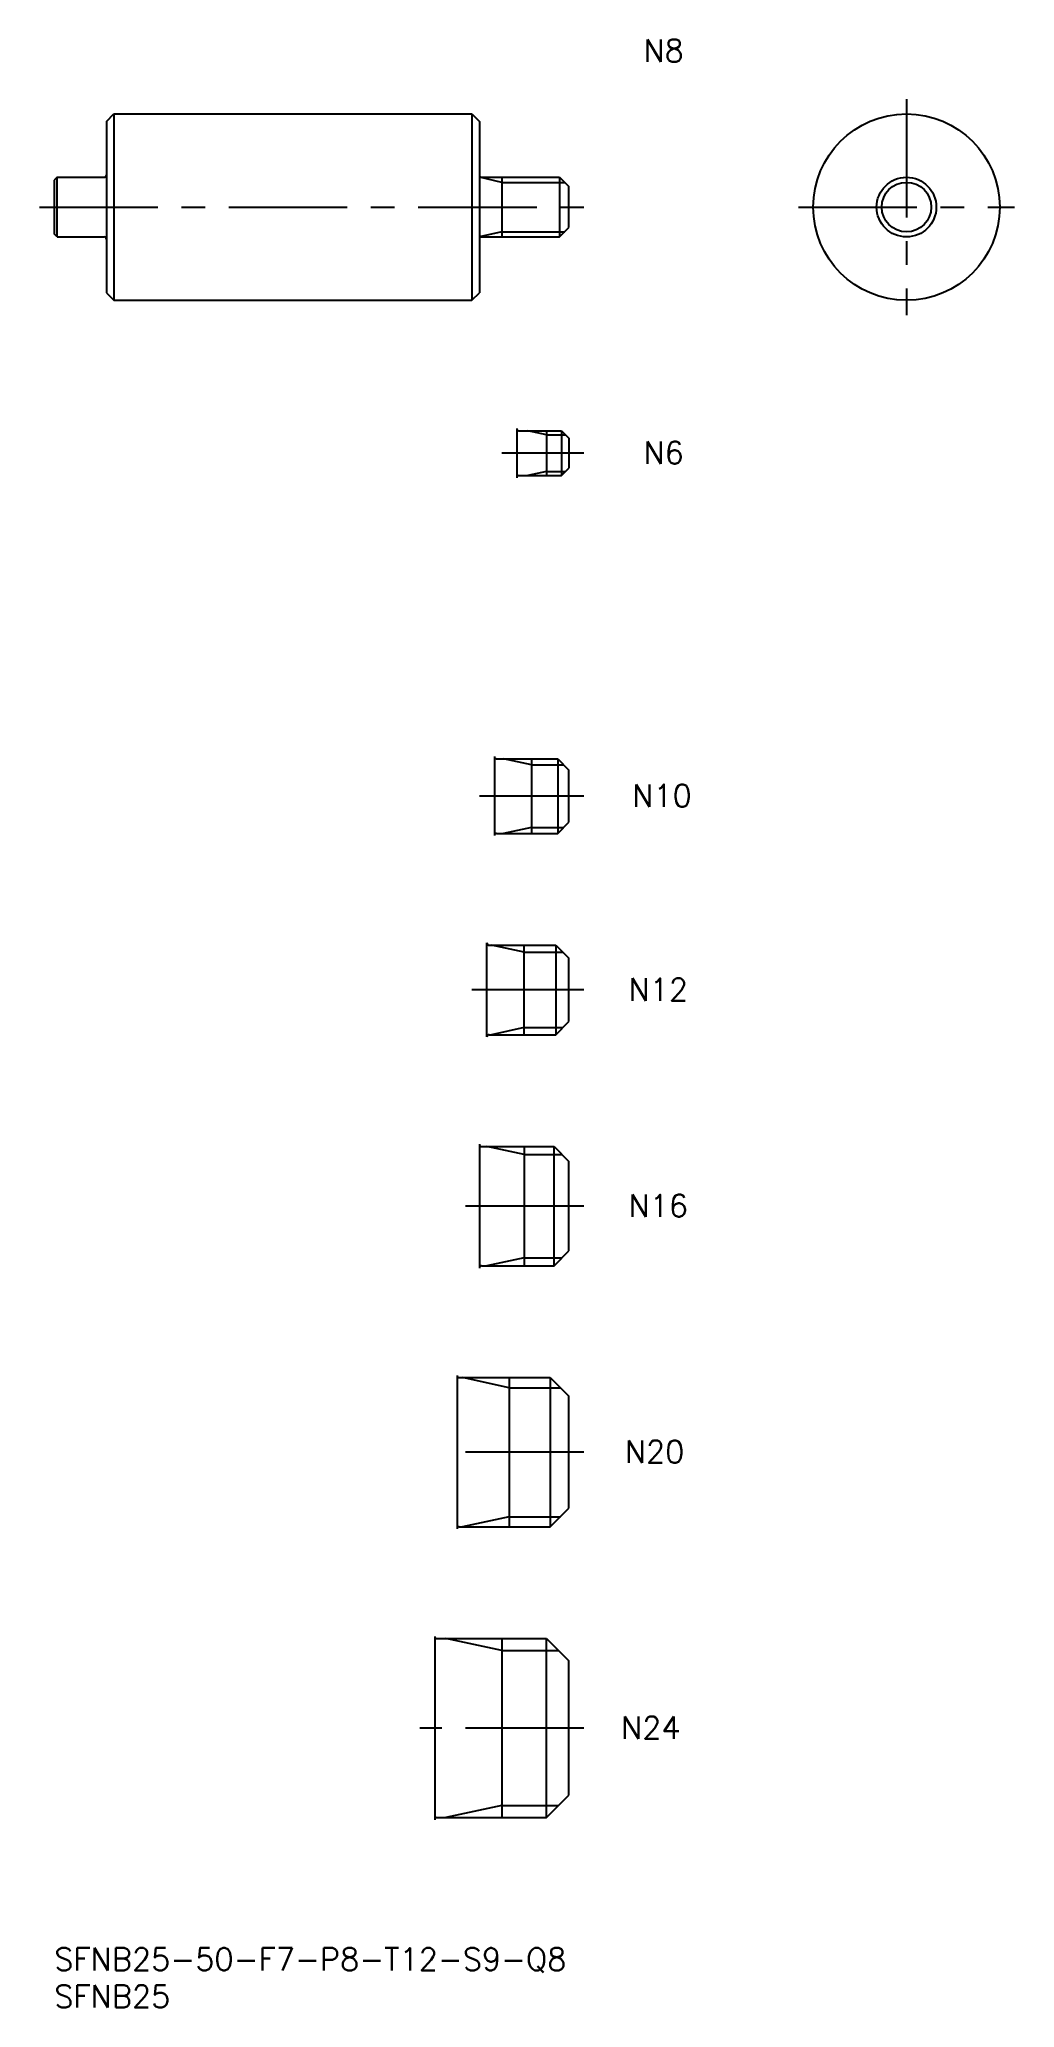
# Model space of a CAD drawing. Extents: x -2 to 129, y -8 to 256.
import ezdxf

# ---------------------------------------------------------------- set-up
doc = ezdxf.new("R2010")
doc.units = 0
doc.header["$LTSCALE"] = 0.5
doc.linetypes.add('CENTER', pattern=[50.8, 31.75, -6.35, 6.35, -6.35])
for name, color, linetype in [('MSM_CENTER', 1, 'CENTER'), ('MSM_CONTINUOUS', 7, 'CONTINUOUS'), ('MSM_NARROW', 5, 'CONTINUOUS'), ('MSM_PART_NUMBER', 7, 'CONTINUOUS')]:
    doc.layers.add(name, color=color, linetype=linetype)
doc.styles.get("Standard").update_dxf_attribs({"font": 'txt.shx', "height": 1, "bigfont": 'bigfont.shx'})

# ---------------------------------------------------------------- blocks, each defined once
blk = doc.blocks.new('*U18')
at = {"layer": 'MSM_PART_NUMBER'}
blk.add_text('SFNB25-50-F7-P8-T12-S9-Q8', height=3, dxfattribs=at).set_placement((0, -3))
blk = doc.blocks.new('*U19')
at = {"layer": 'MSM_PART_NUMBER'}
blk.add_text('SFNB25', height=3, dxfattribs=at).set_placement((0, -8))
blk = doc.blocks.new('*U20')
at = {"layer": 'MSM_PART_NUMBER'}
blk.add_text('N20', height=3, dxfattribs=at).set_placement((76.5, 65.06))
blk = doc.blocks.new('*U21')
at = {"layer": 'MSM_PART_NUMBER'}
blk.add_text('N16', height=3, dxfattribs=at).set_placement((77, 98.06))
blk = doc.blocks.new('*U22')
at = {"layer": 'MSM_PART_NUMBER'}
blk.add_text('N12', height=3, dxfattribs=at).set_placement((77, 127.06))
blk = doc.blocks.new('*U23')
at = {"layer": 'MSM_PART_NUMBER'}
blk.add_text('N10', height=3, dxfattribs=at).set_placement((77.5, 153.06))
blk = doc.blocks.new('*U24')
at = {"layer": 'MSM_PART_NUMBER'}
blk.add_text('N8', height=3, rotation=360, dxfattribs=at).set_placement((79, 253))
blk = doc.blocks.new('*U25')
at = {"layer": 'MSM_PART_NUMBER'}
blk.add_text('N24', height=3, dxfattribs=at).set_placement((76, 28.06))
blk = doc.blocks.new('*U26')
at = {"layer": 'MSM_PART_NUMBER'}
blk.add_text('N6', height=3, dxfattribs=at).set_placement((79, 199.06))

msp = doc.modelspace()

# ---------------------------------------------------------------- linework, layer by layer
at = {"layer": 'MSM_CENTER'}
for p, q in [((114.26, 248), (114.26, 219)), ((-2, 233.5), (71, 233.5)), ((99.76, 233.5), (128.76, 233.5)), ((71, 200.5), (60, 200.5)), ((71, 154.5), (57, 154.5)), ((71, 128.5), (56, 128.5)), ((71, 99.5), (55, 99.5)), ((71, 66.5), (52, 66.5)), ((71, 29.5), (49, 29.5))]:
    msp.add_line(p, q, dxfattribs=at)
at = {"layer": 'MSM_CONTINUOUS'}
for p, q in [((7, 245), (8, 246)), ((8, 246), (56, 246)), ((8, 246), (8, 221)), ((56, 246), (56, 221)), ((56, 246), (57, 245)), ((7, 245), (7, 222)), ((57, 245), (57, 222)), ((0.4, 237.5), (0, 237.1)), ((0, 237.1), (0, 229.9)), ((0.4, 237.5), (6.7, 237.5)), ((0.4, 229.5), (0.4, 237.5)), ((57.3, 237.5), (67.75, 237.5)), ((60, 237.5), (60, 229.5)), ((67.75, 237.5), (69, 236.25)), ((67.75, 237.5), (67.75, 229.5)), ((69, 230.75), (69, 236.25)), ((0.4, 229.5), (0, 229.9)), ((67.75, 229.5), (69, 230.75)), ((0.4, 229.5), (6.7, 229.5)), ((57.3, 229.5), (67.75, 229.5)), ((7, 222), (8, 221)), ((56, 221), (57, 222)), ((8, 221), (56, 221)), ((62, 203.8), (62, 197.2)), ((62.3, 203.5), (68, 203.5)), ((66, 203.5), (66, 197.5)), ((68, 203.5), (69, 202.5)), ((68, 203.5), (68, 197.5)), ((69, 202.5), (69, 198.5)), ((68, 197.5), (69, 198.5)), ((62.3, 197.5), (68, 197.5)), ((59, 159.8), (59, 149.2)), ((59.3, 159.5), (67.5, 159.5)), ((64, 159.5), (64, 149.5)), ((67.5, 159.5), (69, 158)), ((67.5, 159.5), (67.5, 149.5)), ((69, 151), (69, 158)), ((67.5, 149.5), (69, 151)), ((59.3, 149.5), (67.5, 149.5)), ((58, 122.2), (58, 134.8)), ((58.3, 134.5), (67.25, 134.5)), ((63, 122.5), (63, 134.5)), ((67.25, 134.5), (69, 132.75)), ((67.25, 134.5), (67.25, 122.5)), ((69, 124.25), (69, 132.75)), ((67.25, 122.5), (69, 124.25)), ((58.3, 122.5), (67.25, 122.5)), ((57, 107.8), (57, 91.2)), ((57.3, 107.5), (67, 107.5)), ((63, 107.5), (63, 91.5)), ((67, 107.5), (69, 105.5)), ((67, 91.5), (67, 107.5)), ((69, 93.5), (69, 105.5)), ((67, 91.5), (69, 93.5)), ((57.3, 91.5), (67, 91.5)), ((54, 76.8), (54, 56.2)), ((54.3, 76.5), (66.5, 76.5)), ((61, 76.5), (61, 56.5)), ((66.5, 76.5), (69, 74)), ((66.5, 76.5), (66.5, 56.5)), ((69, 59), (69, 74)), ((66.5, 56.5), (69, 59)), ((54.3, 56.5), (66.5, 56.5)), ((51, 41.8), (51, 17.2)), ((51.3, 41.5), (66, 41.5)), ((60, 41.5), (60, 17.5)), ((66, 41.5), (69, 38.5)), ((66, 17.5), (66, 41.5)), ((69, 20.5), (69, 38.5)), ((66, 17.5), (69, 20.5)), ((51.3, 17.5), (66, 17.5))]:
    msp.add_line(p, q, dxfattribs=at)
for radius in [12.5, 4]:
    msp.add_circle((114.26, 233.5), radius, dxfattribs=at)
for centre, start, end in [((6.7, 237.8), 270, 0), ((57.3, 237.8), 180, 270), ((6.7, 229.2), 0, 90), ((57.3, 229.2), 90, 180), ((62.3, 203.8), 180, 270), ((62.3, 197.2), 90, 180), ((59.3, 159.8), 180, 270), ((59.3, 149.2), 90, 180), ((58.3, 134.8), 180, 270), ((58.3, 122.2), 90, 180), ((57.3, 107.8), 180, 270), ((57.3, 91.2), 90, 180), ((54.3, 76.8), 180, 270), ((54.3, 56.2), 90, 180), ((51.3, 41.8), 180, 270), ((51.3, 17.2), 90, 180)]:
    msp.add_arc(centre, 0.3, start, end, dxfattribs=at)
at = {"layer": 'MSM_NARROW'}
for p, q in [((60, 236.82), (57, 237.5)), ((60, 236.82), (68.43, 236.82)), ((60, 230.18), (57, 229.5)), ((60, 230.18), (68.43, 230.18)), ((66, 202.96), (63.5, 203.5)), ((66, 202.96), (68.54, 202.96)), ((66, 198.04), (63.5, 197.5)), ((66, 198.04), (68.54, 198.04)), ((64, 158.69), (60.25, 159.5)), ((64, 158.69), (68.31, 158.69)), ((64, 150.31), (60.25, 149.5)), ((64, 150.31), (68.31, 150.31)), ((63, 133.55), (58.62, 134.5)), ((63, 133.55), (68.2, 133.55)), ((63, 123.45), (58.62, 122.5)), ((63, 123.45), (68.2, 123.45)), ((63, 106.42), (58, 107.5)), ((63, 106.42), (68.08, 106.42)), ((63, 92.58), (58, 91.5)), ((63, 92.58), (68.08, 92.58)), ((61, 75.15), (54.75, 76.5)), ((61, 75.15), (67.85, 75.15)), ((61, 57.85), (54.75, 56.5)), ((61, 57.85), (67.85, 57.85)), ((60, 39.88), (52.5, 41.5)), ((60, 39.88), (67.62, 39.88)), ((60, 19.12), (52.5, 17.5)), ((60, 19.12), (67.62, 19.12))]:
    msp.add_line(p, q, dxfattribs=at)
msp.add_circle((114.26, 233.5), 3.32, dxfattribs=at)

# ---------------------------------------------------------------- block references
at = {"layer": 'MSM_CONTINUOUS'}
for name in ['*U24', '*U26', '*U23', '*U22', '*U21', '*U20', '*U25', '*U18', '*U19']:
    msp.add_blockref(name, (0, 0), dxfattribs=at)

doc.saveas('drawing.dxf')
